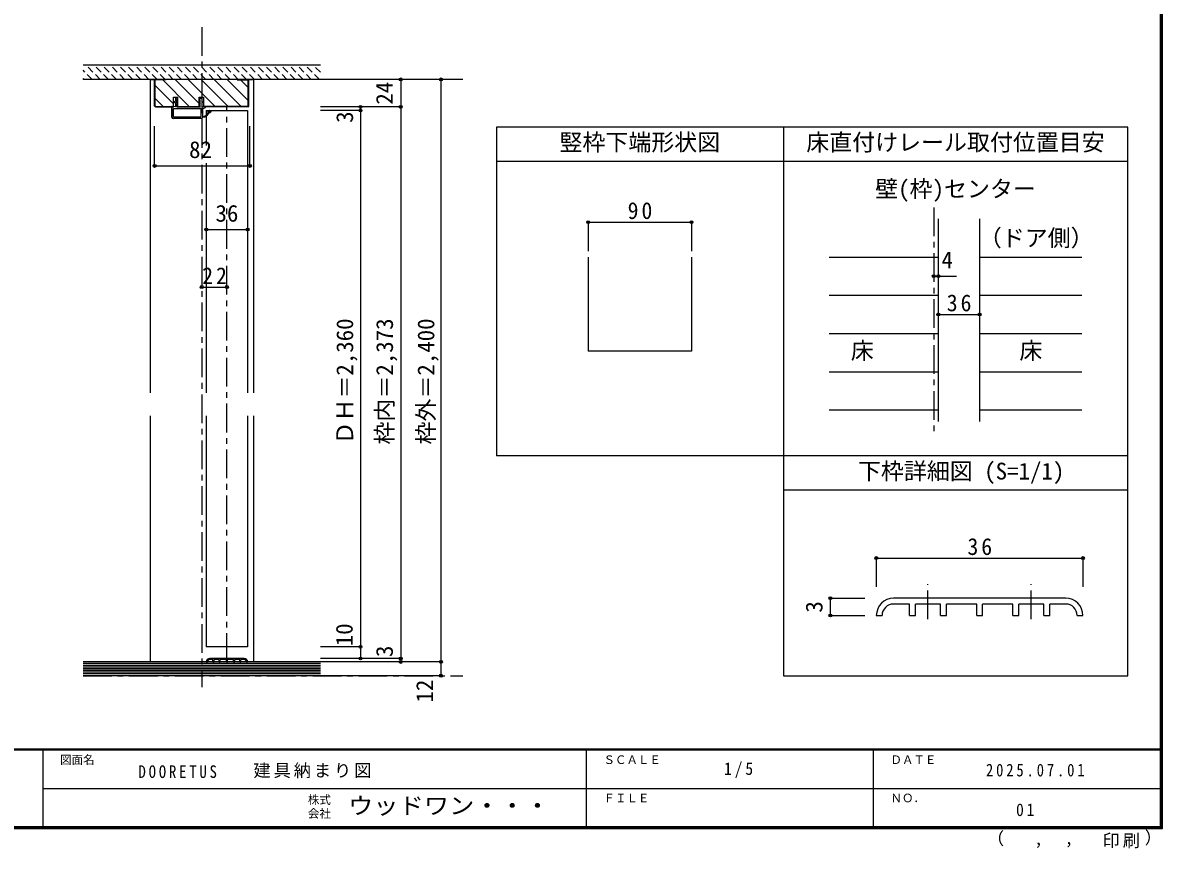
# Model space of a CAD drawing. Units: millimetres at full size, sheet at 1:5, with parts at other scales. Extents: x -973 to 977, y -718 to 696.
# Drawn here: x -16 to 977, y -718 to 1 of the extents above; entities that cross this region are included whole.
import ezdxf
from ezdxf.enums import TextEntityAlignment as Align

# ---------------------------------------------------------------- set-up
doc = ezdxf.new("R2010")
doc.units = ezdxf.units.MM
doc.header["$LTSCALE"] = 5
doc.header["$PDMODE"] = 32
doc.header["$PDSIZE"] = 2.5
doc.linetypes.add('CHAIN1', pattern=[8, 5, -1, 1, -1])
doc.linetypes.add('DASHED1', pattern=[1.8, 1.2, -0.6])
for name, color, linetype in [('0-0_補助線', 7, 'Continuous'), ('0-1_通り芯', 4, 'CHAIN1'), ('0-3_仕上げ', 4, 'Continuous'), ('0-4_枠', 3, 'Continuous'), ('0-A_文字', 7, 'Continuous'), ('0-B_寸法', 4, 'Continuous'), ('7-1_通り芯', 4, 'CHAIN1'), ('7-7_金物', 7, 'Continuous'), ('7-B_寸法', 7, 'Continuous'), ('F-0_補助線', 7, 'Continuous'), ('F-1_枠', 6, 'Continuous'), ('F-A_文字', 7, 'Continuous')]:
    doc.layers.add(name, color=color, linetype=linetype)
doc.styles.add('ＭＳ ゴシック', font='')
doc.styles.get('ＭＳ ゴシック').set_extended_font_data('MS Gothic')

# ---------------------------------------------------------------- blocks, each defined once
blk = doc.blocks.new('2')
at = {"layer": '0-0_補助線'}
for p, q in [((-9.846, -9.622), (-9.846, 15.078)), ((-8.846, 16.078), (0.354, 16.078)), ((-8.846, 15.878), (0.637, 15.878)), ((-8.446, 14.378), (-8.446, -8.922)), ((-8.146, 14.678), (-1.546, 14.678)), ((-1.246, 14.378), (-1.246, -8.922)), ((0.154, 11.653), (2.154, 11.653)), ((0.154, 11.653), (0.154, -8.497)), ((2.154, 10.953), (2.154, 11.653)), ((3.154, 11.653), (2.512, 10.83)), ((3.154, 11.653), (6.154, 11.653)), ((4.154, 13.753), (4.154, 13.053)), ((5.154, 13.053), (4.512, 13.876)), ((7.154, 13.053), (5.154, 13.053)), ((6.154, 10.953), (6.154, 11.653)), ((7.558, 12.258), (6.516, 10.835)), ((-1.546, -9.222), (-8.146, -9.222)), ((0.154, -8.497), (2.154, -8.497)), ((4.154, -9.897), (0.154, -9.897)), ((0.154, -9.897), (0.154, -10.622)), ((2.154, -7.797), (2.154, -8.497)), ((3.154, -8.497), (2.512, -7.674)), ((3.154, -8.497), (6.154, -8.497)), ((4.154, -10.597), (4.154, -9.897)), ((5.154, -9.897), (4.512, -10.72)), ((7.154, -9.897), (5.154, -9.897)), ((6.154, -7.797), (6.154, -8.497)), ((7.558, -9.101), (6.516, -7.679)), ((-1.48, -10.622), (-8.846, -10.622)), ((-1.189, -10.85), (-0.732, -12.694)), ((0.354, -12.922), (-0.441, -12.922)), ((0.154, -10.622), (0.645, -12.548))]:
    blk.add_line(p, q, dxfattribs=at)
for points in [[(-9.646, 15.078), (-9.646, -9.622), (-9.846, -9.622)], [(4.154, 13.053), (0.154, 13.053), (0.649, 15.723)]]:
    blk.add_lwpolyline(points, dxfattribs=at)
for centre, radius, start, end in [((-8.846, 15.078), 1, 90, 180), ((-8.846, 15.078), 0.8, 90, 180), ((-8.146, 14.378), 0.3, 90, 180), ((-1.546, 14.378), 0.3, 0, 90), ((0.354, 15.778), 0.3, 349.49875, 90), ((2.354, 10.953), 0.2, 180, 322.03043), ((4.354, 13.753), 0.2, 37.96957, 180), ((6.354, 10.953), 0.2, 180, 323.78053), ((7.154, 12.553), 0.5, 323.78053, 90), ((-8.846, -9.622), 1, 180, 270), ((-8.146, -8.922), 0.3, 180, 270), ((-1.546, -8.922), 0.3, 270, 0), ((2.354, -7.797), 0.2, 37.96957, 180), ((6.354, -7.797), 0.2, 36.21947, 180), ((7.154, -9.397), 0.5, 270, 36.21947), ((-2.846, -10.72), 6, 179.06153, 259.29815), ((-2.846, -10.72), 5.3, 178.93757, 259.29815), ((-3.896, -16.272), 0.35, 259.29815, 79.29815), ((-1.48, -10.922), 0.3, 13.9282, 90), ((-0.441, -12.622), 0.3, 193.9282, 270), ((0.354, -12.622), 0.3, 270, 14.29438), ((4.354, -10.597), 0.2, 180, 322.03043)]:
    blk.add_arc(centre, radius, start, end, dxfattribs=at)
blk.add_point((-3.896, -16.622), dxfattribs=at)

msp = doc.modelspace()

# ---------------------------------------------------------------- linework, layer by layer
at = {"layer": '0-1_通り芯'}
for p, q in [((243.367, -48), (36.653, -48)), ((777.615, -159.5), (777.615, -356.007))]:
    msp.add_line(p, q, dxfattribs=at)
at = {"layer": '0-3_仕上げ'}
for p, q in [((686.639, -202.801), (781.615, -202.801)), ((817.615, -202.801), (906.639, -202.801)), ((686.639, -236.103), (781.615, -236.103)), ((817.615, -236.103), (906.639, -236.103)), ((686.639, -269.404), (781.615, -269.404)), ((817.615, -269.404), (906.639, -269.404)), ((686.639, -302.706), (781.615, -302.706)), ((817.615, -302.706), (906.639, -302.706)), ((686.639, -336.007), (781.615, -336.007)), ((817.615, -336.007), (906.639, -336.007))]:
    msp.add_line(p, q, dxfattribs=at)
at = {"layer": '0-4_枠', "color": 4}
for p, q in [((99.01, -48), (95.01, -48)), ((181.01, -48), (185.01, -48)), ((476.639, -172.375), (566.639, -172.375)), ((476.639, -172.375), (476.639, -197.635)), ((566.639, -172.375), (566.639, -197.635))]:
    msp.add_line(p, q, dxfattribs=at)
at = {"layer": '0-4_枠'}
for p, q in [((181.01, -48), (99.01, -48)), ((396.639, -89.5), (396.639, -376.007)), ((646.639, -89.5), (396.639, -89.5)), ((646.639, -89.5), (646.639, -376.007)), ((646.639, -119.5), (396.639, -119.5)), ((781.615, -169.5), (781.615, -346.007)), ((817.615, -169.5), (817.615, -346.007)), ((476.639, -202.801), (476.639, -284.925)), ((566.639, -202.801), (566.639, -284.925)), ((566.639, -284.925), (476.639, -284.925)), ((646.639, -376.007), (396.639, -376.007))]:
    msp.add_line(p, q, dxfattribs=at)
at = {"layer": '0-4_枠', "color": 7}
for p in [(476.639, -172.375), (566.639, -172.375)]:
    msp.add_point(p, dxfattribs=at)
at = {"layer": '0-A_文字', "color": 3}
for p, q in [((646.639, -89.5), (646.639, -567.5)), ((946.639, -89.5), (646.639, -89.5)), ((946.639, -119.5), (646.639, -119.5)), ((946.639, -376.007), (646.639, -376.007)), ((946.639, -406.007), (646.639, -406.007))]:
    msp.add_line(p, q, dxfattribs=at)
msp.add_lwpolyline([(646.639, -567.5), (946.639, -567.5), (946.639, -89.5)], dxfattribs=at)
at = {"layer": '0-B_寸法', "linetype": 'CHAIN1'}
for p, q in [((140.01, -2.5), (140.01, -577.5)), ((367.367, -48), (36.653, -48)), ((162.01, -555.5), (162.01, -72)), ((36.653, -567.5), (367.367, -567.5))]:
    msp.add_line(p, q, dxfattribs=at)
at = {"layer": '0-B_寸法', "color": 2}
for p, q in [((243.367, -35.5), (36.653, -35.5)), ((243.367, -48), (36.653, -48)), ((243.367, -555.5), (36.653, -555.5)), ((243.367, -567.5), (36.653, -567.5))]:
    msp.add_line(p, q, dxfattribs=at)
at = {"layer": '0-B_寸法', "linetype": 'DASHED1'}
for p, q in [((51.61, -48), (39.11, -35.5)), ((58.681, -48), (46.181, -35.5)), ((65.752, -48), (53.252, -35.5)), ((72.823, -48), (60.323, -35.5)), ((79.894, -48), (67.394, -35.5)), ((86.966, -48), (74.466, -35.5)), ((94.037, -48), (81.537, -35.5)), ((101.108, -48), (88.608, -35.5)), ((108.179, -48), (95.679, -35.5)), ((115.25, -48), (102.75, -35.5)), ((122.321, -48), (109.821, -35.5)), ((129.392, -48), (116.892, -35.5)), ((136.463, -48), (123.963, -35.5)), ((143.534, -48), (131.034, -35.5)), ((150.605, -48), (138.105, -35.5)), ((157.676, -48), (145.176, -35.5)), ((164.747, -48), (152.247, -35.5)), ((171.818, -48), (159.318, -35.5)), ((178.889, -48), (166.389, -35.5)), ((185.96, -48), (173.46, -35.5)), ((193.032, -48), (180.532, -35.5)), ((200.103, -48), (187.603, -35.5)), ((207.174, -48), (194.674, -35.5)), ((214.245, -48), (201.745, -35.5)), ((221.316, -48), (208.816, -35.5)), ((228.387, -48), (215.887, -35.5)), ((235.458, -48), (222.958, -35.5)), ((242.529, -48), (230.029, -35.5)), ((243.367, -41.767), (237.1, -35.5)), ((44.539, -48), (36.653, -40.114)), ((37.468, -48), (36.653, -47.185))]:
    msp.add_line(p, q, dxfattribs=at)
at = {"layer": '0-B_寸法'}
for p, q in [((99.01, -48), (95.01, -48)), ((95.01, -48), (99.01, -48)), ((95.01, -48), (99.01, -48)), ((99.01, -48), (95.01, -48)), ((95.01, -48), (95.01, -321)), ((106.04, -48.5), (129.04, -71.5)), ((116.853, -48), (137.81, -68.957)), ((128.168, -48), (151.667, -71.5)), ((139.481, -48), (162.981, -71.5)), ((150.795, -48), (174.295, -71.5)), ((162.108, -48), (180.51, -66.402)), ((173.922, -48.5), (180.51, -55.088)), ((181.01, -48), (185.01, -48)), ((185.01, -48), (181.01, -48)), ((185.01, -48), (181.01, -48)), ((181.01, -48), (185.01, -48)), ((185.01, -48), (185.01, -321)), ((348.367, -48), (243.367, -48)), ((313.367, -48), (313.367, -555.5)), ((348.367, -48), (348.367, -567.5)), ((99.51, -53.284), (115.51, -69.284)), ((99.51, -64.598), (106.412, -71.5)), ((313.367, -72), (243.367, -72)), ((278.367, -75), (243.367, -75)), ((278.367, -72), (278.367, -552.5)), ((99.01, -123.422), (99.01, -88.9)), ((182.01, -123.422), (182.01, -88.9)), ((99.01, -123.422), (182.01, -123.422)), ((144.01, -178.882), (180.01, -178.882)), ((777.615, -219.452), (797.414, -219.452)), ((140.01, -228.882), (162.01, -228.882)), ((781.615, -252.753), (817.615, -252.753)), ((95.01, -341), (95.01, -555.5)), ((185.01, -341), (185.01, -555.5)), ((278.367, -542.5), (243.367, -542.5)), ((313.367, -552.5), (243.367, -552.5)), ((348.367, -555.5), (243.367, -555.5)), ((348.367, -567.5), (243.367, -567.5))]:
    msp.add_line(p, q, dxfattribs=at)
at = {"layer": '0-B_寸法', "color": 3}
for p, q in [((181.01, -48), (99.01, -48)), ((181.01, -48), (99.01, -48)), ((181.01, -48), (99.01, -48)), ((181.01, -48), (99.01, -48)), ((99.51, -71.086), (99.51, -48.5)), ((109.01, -48.5), (99.51, -48.5)), ((109.01, -48.5), (109.01, -48)), ((171.01, -48.5), (171.01, -48)), ((171.01, -48.5), (180.51, -48.5)), ((180.51, -71.086), (180.51, -48.5)), ((115.51, -63.5), (119.21, -63.5)), ((115.51, -72), (115.51, -63.5)), ((119.21, -72), (119.21, -63.5)), ((137.81, -72), (137.81, -63.5)), ((99.925, -71.5), (99.51, -71.086)), ((99.717, -72), (115.51, -72)), ((99.925, -71.5), (115.51, -71.5)), ((119.21, -71.5), (137.81, -71.5)), ((119.21, -72), (137.81, -72)), ((180.096, -71.5), (141.51, -71.5)), ((180.303, -72), (141.51, -72)), ((180.096, -71.5), (180.51, -71.086))]:
    msp.add_line(p, q, dxfattribs=at)
at = {"layer": '0-B_寸法', "color": 6}
for p, q in [((144.01, -75), (144.01, -105.69)), ((144.01, -75), (180.01, -75)), ((180.01, -75), (180.01, -321)), ((144.01, -120.922), (144.01, -321)), ((144.01, -341), (144.01, -542.5)), ((180.01, -341), (180.01, -542.5)), ((180.01, -542.5), (144.01, -542.5))]:
    msp.add_line(p, q, dxfattribs=at)
at = {"layer": '0-B_寸法', "color": 7}
for p, q in [((144.01, -555.5), (145.01, -555.5)), ((177.01, -552.5), (147.01, -552.5)), ((149.81, -553.5), (147.01, -553.5)), ((149.81, -555.5), (149.81, -553.5)), ((149.81, -555.5), (150.81, -555.5)), ((150.81, -555.5), (150.81, -553.5)), ((155.21, -553.5), (150.81, -553.5)), ((155.21, -555.5), (155.21, -553.5)), ((155.21, -555.5), (156.21, -555.5)), ((156.21, -555.5), (156.21, -553.5)), ((161.51, -553.5), (156.21, -553.5)), ((161.51, -555.5), (161.51, -553.5)), ((161.51, -555.5), (162.51, -555.5)), ((162.51, -555.5), (162.51, -553.5)), ((167.81, -553.5), (162.51, -553.5)), ((167.81, -555.5), (167.81, -553.5)), ((167.81, -555.5), (168.81, -555.5)), ((168.81, -555.5), (168.81, -553.5)), ((173.21, -553.5), (168.81, -553.5)), ((173.21, -555.5), (173.21, -553.5)), ((173.21, -555.5), (174.21, -555.5)), ((174.21, -555.5), (174.21, -553.5)), ((177.01, -553.5), (174.21, -553.5)), ((179.01, -555.5), (180.01, -555.5)), ((243.367, -557), (36.653, -557)), ((243.367, -558.5), (36.653, -558.5)), ((243.367, -560), (36.653, -560)), ((243.367, -561.5), (36.653, -561.5)), ((243.367, -563), (36.653, -563)), ((243.367, -564.5), (36.653, -564.5)), ((243.367, -566), (36.653, -566))]:
    msp.add_line(p, q, dxfattribs=at)
at = {"layer": '0-B_寸法', "color": 3}
for points in [[(99.717, -72), (99.01, -71.293), (99.01, -48)], [(180.303, -72), (181.01, -71.293), (181.01, -48)], [(137.81, -63.5), (141.51, -63.5), (141.51, -72)]]:
    msp.add_lwpolyline(points, dxfattribs=at)
at = {"layer": '0-B_寸法', "color": 7}
for centre, radius, start, end in [((147.01, -555.5), 3, 90, 180), ((147.01, -555.5), 2, 90, 180), ((177.01, -555.5), 3, 0, 90), ((177.01, -555.5), 2, 0, 90)]:
    msp.add_arc(centre, radius, start, end, dxfattribs=at)
for p in [(313.367, -48), (348.367, -48), (278.367, -72), (278.367, -75), (313.367, -72), (99.01, -123.422), (182.01, -123.422), (144.01, -178.882), (180.01, -178.882), (777.615, -219.452), (781.615, -219.452), (140.01, -228.882), (162.01, -228.882), (781.615, -252.753), (817.615, -252.753), (278.367, -542.5), (278.367, -552.5), (313.367, -552.5), (313.367, -555.5), (348.367, -555.5), (348.367, -567.5)]:
    msp.add_point(p, dxfattribs=at)
at = {"layer": '7-1_通り芯'}
for p, q in [((772.63, -518.365), (772.63, -487.834)), ((862.63, -518.365), (862.63, -487.834))]:
    msp.add_line(p, q, dxfattribs=at)
at = {"layer": '7-7_金物'}
for p, q in [((892.63, -500.065), (742.63, -500.065)), ((756.63, -505.065), (742.63, -505.065)), ((756.63, -515.065), (756.63, -505.065)), ((761.63, -515.065), (761.63, -505.065)), ((783.63, -505.065), (761.63, -505.065)), ((783.63, -515.065), (783.63, -505.065)), ((788.63, -515.065), (788.63, -505.065)), ((815.13, -505.065), (788.63, -505.065)), ((815.13, -515.065), (815.13, -505.065)), ((820.13, -515.065), (820.13, -505.065)), ((846.63, -505.065), (820.13, -505.065)), ((846.63, -515.065), (846.63, -505.065)), ((851.63, -515.065), (851.63, -505.065)), ((873.63, -505.065), (851.63, -505.065)), ((873.63, -515.065), (873.63, -505.065)), ((878.63, -515.065), (878.63, -505.065)), ((892.63, -505.065), (878.63, -505.065)), ((727.63, -515.065), (732.63, -515.065)), ((756.63, -515.065), (761.63, -515.065)), ((783.63, -515.065), (788.63, -515.065)), ((815.13, -515.065), (820.13, -515.065)), ((846.63, -515.065), (851.63, -515.065)), ((873.63, -515.065), (878.63, -515.065)), ((902.63, -515.065), (907.63, -515.065))]:
    msp.add_line(p, q, dxfattribs=at)
for centre, radius, start, end in [((742.63, -515.065), 15, 90, 180), ((742.63, -515.065), 10, 90, 180), ((892.63, -515.065), 15, 0, 90), ((892.63, -515.065), 10, 0, 90)]:
    msp.add_arc(centre, radius, start, end, dxfattribs=at)
at = {"layer": '7-B_寸法', "color": 4}
for p, q in [((727.63, -465.065), (907.63, -465.065)), ((727.63, -465.065), (727.63, -490.065)), ((907.63, -465.065), (907.63, -490.065)), ((687.63, -515.065), (687.63, -500.065)), ((687.63, -500.065), (717.63, -500.065)), ((687.63, -515.065), (717.63, -515.065))]:
    msp.add_line(p, q, dxfattribs=at)
at = {"layer": '7-B_寸法'}
for p in [(727.63, -465.065), (907.63, -465.065), (687.63, -500.065), (687.63, -515.065)]:
    msp.add_point(p, dxfattribs=at)
at = {"layer": 'F-1_枠'}
for p, q in [((974.986, 695.833), (974.986, -700.833)), ((975.82, 695.833), (975.82, -700.833)), ((976.653, 695.833), (976.653, -700.833)), ((976.653, -631.667), (-973.347, -631.667)), ((976.653, -632.5), (-973.347, -632.5)), ((1.653, -632.5), (1.653, -699.167)), ((474.986, -632.5), (474.986, -699.167)), ((724.986, -632.5), (724.986, -699.167)), ((1.653, -665.833), (974.986, -665.834)), ((976.653, -699.167), (-973.347, -699.167)), ((976.653, -700), (-973.347, -700)), ((976.653, -700.833), (-973.347, -700.833))]:
    msp.add_line(p, q, dxfattribs=at)

# ---------------------------------------------------------------- block references
at = {"layer": '0-B_寸法', "rotation": 90}
msp.add_blockref('2', (130.088, -72.154), dxfattribs=at)

# ---------------------------------------------------------------- texts
at = {"layer": '0-4_枠', "color": 7, "style": 'ＭＳ ゴシック'}
msp.add_text('竪枠下端形状図', height=14.66, dxfattribs=at).set_placement((451.639, -114.5), align=Align.BOTTOM_LEFT)
at = {"layer": '0-4_枠', "color": 7, "insert": (511.014, -169.875), "char_height": 14.66, "attachment_point": 7, "style": 'ＭＳ ゴシック'}
msp.add_mtext('\\T1.27;\\W0.95;90', dxfattribs=at)
at = {"layer": '0-A_文字', "style": 'ＭＳ ゴシック'}
for s, p in [('床直付けレール取付位置目安', (666.639, -114.5)), ('壁(枠)センター', (726.639, -155.091)), ('（ドア側）', (816.926, -197.835)), ('床', (705.389, -296.055)), ('床', (852.268, -296.055)), ('下枠詳細図 (S=1/1)', (711.639, -401.007))]:
    msp.add_text(s, height=14.66, dxfattribs=at).set_placement(p, align=Align.BOTTOM_LEFT)
at = {"layer": '0-B_寸法', "color": 7, "style": 'ＭＳ ゴシック'}
for s, p in [('24', (310.867, -70)), ('3', (276.204, -85.885)), ('ＤＨ＝2,360', (276.33, -366.107)), ('枠内＝2,373', (311.01, -366.107)), ('枠外＝2,400', (347.024, -366.107)), ('10', (275.867, -541.875)), ('3', (310.867, -551.25)), ('12', (345.867, -590.895))]:
    msp.add_text(s, height=14.66, rotation=90, dxfattribs=at).set_placement(p, align=Align.BOTTOM_LEFT)
for s, p in [('82', (129.01, -120.922)), ('36', (152.01, -176.382)), ('4', (784.385, -216.952))]:
    msp.add_text(s, height=14.66, dxfattribs=at).set_placement(p, align=Align.BOTTOM_LEFT)
at = {"layer": '0-B_寸法', "color": 7, "char_height": 14.66, "attachment_point": 7, "style": 'ＭＳ ゴシック'}
for s, insert in [('\\T1.27;\\W0.95;22', (140.385, -226.382)), ('\\T1.27;\\W0.95;36', (788.99, -250.253))]:
    msp.add_mtext(s, dxfattribs=dict(at, insert=insert))
at = {"layer": '7-B_寸法', "style": 'ＭＳ ゴシック'}
msp.add_text('3', height=14.66, rotation=90, dxfattribs=at).set_placement((685.13, -512.565), align=Align.BOTTOM_LEFT)
at = {"layer": '7-B_寸法', "insert": (807.005, -462.565), "char_height": 14.66, "attachment_point": 7, "style": 'ＭＳ ゴシック'}
msp.add_mtext('\\T1.27;\\W0.95;36', dxfattribs=at)
at = {"layer": 'F-0_補助線', "char_height": 11, "attachment_point": 7, "style": 'ＭＳ ゴシック'}
for s, insert in [('\\T1.17;建具納まり図', (185.035, -656.798)), ('\\T1.39;\\W0.85;DOORETUS', (84.986, -656.798))]:
    msp.add_mtext(s, dxfattribs=dict(at, insert=insert))
at = {"layer": 'F-A_文字', "style": 'ＭＳ ゴシック'}
for s, height, p in [('図面名', 7.331, (16.653, -646.667)), ('ＳＣＡＬＥ', 7.331, (489.986, -646.667)), ('ＤＡＴＥ', 7.331, (739.986, -646.667)), ('株式', 7.331, (232.486, -681.5)), ('ＦＩＬＥ', 7.331, (489.986, -680)), ('ＮＯ．', 7.331, (739.986, -680.001)), ('会社', 7.331, (232.486, -693.5)), ('（', 11, (823.992, -718.052)), ('）', 11, (961.387, -717.355)), (',', 11, (865.199, -718.052)), (',', 11, (891.686, -717.588))]:
    msp.add_text(s, height=height, dxfattribs=at).set_placement(p, align=Align.BOTTOM_LEFT)
at = {"layer": 'F-A_文字', "style": 'ＭＳ ゴシック', "width": 1.1}
msp.add_text('ウッドワン・・・', height=14.66, dxfattribs=at).set_placement((267.486, -692.5), align=Align.BOTTOM_LEFT)
at = {"layer": 'F-A_文字', "char_height": 11, "attachment_point": 7, "style": 'ＭＳ ゴシック'}
for s, insert in [('\\T1.38;\\W0.9;1/5', (594.986, -656.667)), ('\\T1.39;\\W0.85;2025.07.01', (823.111, -655.417)), ('\\T1.36;\\W0.9;01', (849.361, -690.001)), ('\\T1.17;印刷', (924.678, -717.82))]:
    msp.add_mtext(s, dxfattribs=dict(at, insert=insert))

doc.saveas('drawing.dxf')
